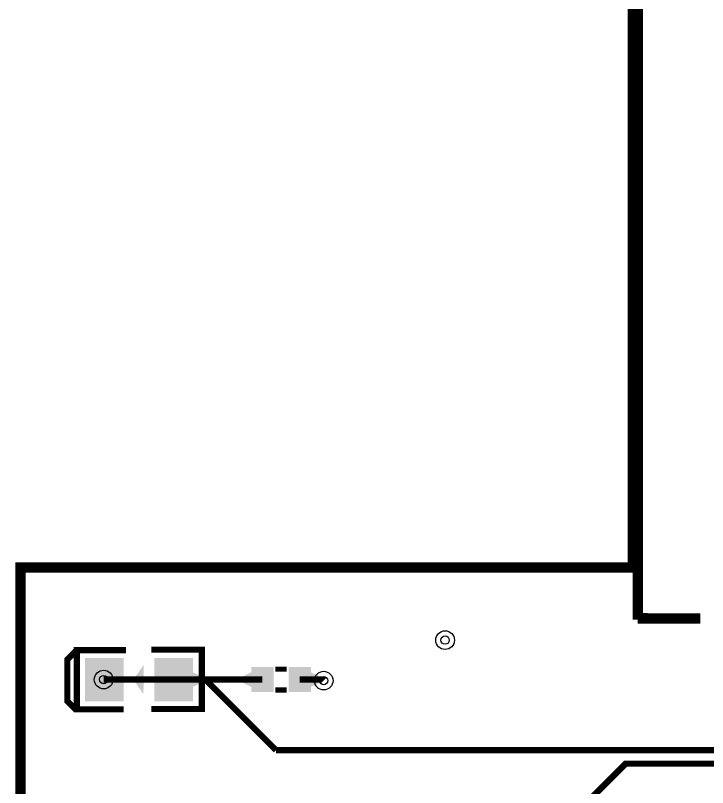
# Model space of a CAD drawing. Extents: x 295 to 3725, y 67 to 3582.
# Drawn here: x 395 to 1062, y 1203 to 1947 of the extents above; entities that cross this region are included whole.
import ezdxf

# ---------------------------------------------------------------- set-up
doc = ezdxf.new("R2010")
doc.units = 9
for name, color, linetype, true_color in [('BoardOutLine', 7, 'Continuous', 0xff00ff), ('BottomLayer', 7, 'Continuous', 0x0000ff), ('Document', 7, 'Continuous', 0xffffff), ('Hole', 7, 'Continuous', 0x222222), ('Multi-Layer', 7, 'Continuous', 0xc0c0c0), ('TopLayer', 7, 'Continuous', 0xff0000), ('TopPasteMaskLayer', 7, 'Continuous', 0x808080), ('TopSilkLayer', 7, 'Continuous', 0xffcc00), ('TopSolderMaskLayer', 7, 'Continuous', 0x800080)]:
    doc.layers.add(name, color=color, linetype=linetype, true_color=true_color)

msp = doc.modelspace()

# ---------------------------------------------------------------- hatches: boundary and pattern name
at = {"layer": 'BottomLayer'}
msp.add_hatch(color=256, dxfattribs=at).paths.add_polyline_path([(485.95290000000386, 1300.249499999998), (485.95290000000386, 1313.749499999998), (492.2528999999995, 1309.999499999998), (492.2528999999995, 1303.999499999998)])
at = {"layer": 'TopLayer'}
for points in [[(462.8240000000005, 1287.3150000000023), (462.8240000000005, 1326.685000000005), (498.2540000000008, 1326.685000000005), (498.2540000000008, 1287.3150000000023)], [(529.752999999997, 1287.3150000000023), (529.752999999997, 1326.685000000005), (565.1830000000045, 1326.685000000005), (565.1830000000045, 1287.3150000000023)], [(623.1599999999962, 1318.002999999997), (642.8450000000012, 1318.002999999997), (642.8450000000012, 1296.002999999997), (623.1599999999962, 1296.002999999997)], [(659.1600000000035, 1318.002999999997), (678.8450000000012, 1318.002999999997), (678.8450000000012, 1296.002999999997), (659.1600000000035, 1296.002999999997)], [(565.183100000002, 1314.4995000000054), (565.183100000002, 1299.4995000000054), (574.183100000002, 1303.999499999998), (574.183100000002, 1309.999499999998)], [(623.1592000000019, 1299.4995000000054), (623.1592000000019, 1314.4995000000054), (614.1592000000019, 1309.999499999998), (614.1592000000019, 1303.999499999998)], [(678.8452000000034, 1314.4995000000054), (678.8452000000034, 1299.4995000000054), (687.8452000000034, 1303.999499999998), (687.8452000000034, 1309.999499999998)], [(686.6165000000037, 1313.2137000000002), (685.516300000003, 1299.758600000001), (679.5420000000013, 1303.999499999998), (680.0325999999986, 1309.999499999998)]]:
    msp.add_hatch(color=256, dxfattribs=at).paths.add_polyline_path(points)
at = {"layer": 'TopPasteMaskLayer'}
for points in [[(462.8240000000005, 1287.3150000000023), (462.8240000000005, 1326.685000000005), (498.2540000000008, 1326.685000000005), (498.2540000000008, 1287.3150000000023)], [(529.752999999997, 1287.3150000000023), (529.752999999997, 1326.685000000005), (565.1830000000045, 1326.685000000005), (565.1830000000045, 1287.3150000000023)], [(623.1599999999962, 1318.002999999997), (642.8450000000012, 1318.002999999997), (642.8450000000012, 1296.002999999997), (623.1599999999962, 1296.002999999997)], [(659.1600000000035, 1318.002999999997), (678.8450000000012, 1318.002999999997), (678.8450000000012, 1296.002999999997), (659.1600000000035, 1296.002999999997)]]:
    msp.add_hatch(color=256, dxfattribs=at).paths.add_polyline_path(points)
at = {"layer": 'TopSilkLayer'}
msp.add_hatch(color=256, dxfattribs=at).paths.add_polyline_path([(518.3309999999983, 1292.8270000000048), (518.726999999999, 1321.1699999999983), (508.4910000000018, 1306.997000000003)])
at = {"layer": 'TopSolderMaskLayer'}
for points in [[(461.92402540005423, 1286.2037948066572), (461.92402540005423, 1327.7962051933428), (499.1538729997483, 1327.7962051933428), (499.1538729997483, 1286.2037948066572)], [(528.8529745999476, 1286.2037948066572), (528.8529745999476, 1327.7962051933428), (566.082822199649, 1327.7962051933428), (566.082822199649, 1286.2037948066572)], [(622.1602540005042, 1319.00327272727), (643.8452540005092, 1319.00327272727), (643.8452540005092, 1295.00327272727), (622.1602540005042, 1295.00327272727)], [(658.1602540005115, 1319.00327272727), (679.8452540005092, 1319.00327272727), (679.8452540005092, 1295.00327272727), (658.1602540005115, 1295.00327272727)]]:
    msp.add_hatch(color=256, dxfattribs=at).paths.add_polyline_path(points)

# ---------------------------------------------------------------- linework, layer by layer
at = {"layer": 'BoardOutLine', "const_width": 10}
msp.add_lwpolyline([(400, 3480), (400, 2275), (990, 2275), (990, 1415), (400, 1415), (400, 215), (400, 210), (3670, 210), (3670, 3480), (400, 3480)], close=True, dxfattribs=at)
at = {"layer": 'BottomLayer', "const_width": 6}
for points in [[(2657, 1871), (2527, 1741), (2307, 1741), (2206, 1640), (2206, 1548), (2067, 1409), (1763, 1409), (1593, 1239), (646, 1239)], [(2648, 1838), (2536, 1726), (2314, 1726), (2224, 1636), (2224, 1542), (2077, 1395), (1773, 1395), (1604, 1226), (983, 1226), (857, 1100), (857, 903), (864, 896), (864, 552), (809, 497), (725, 497), (674, 446), (674, 415), (571, 312), (470, 312)], [(646, 1239), (578, 1307), (480, 1307)]]:
    msp.add_lwpolyline(points, dxfattribs=at)
at = {"layer": 'Document', "const_width": 5}
for points in [[(645.5, 1317.0010000000038), (656.5, 1317.0010000000038)], [(645.5, 1296.9990000000034), (656.5, 1296.9990000000034)]]:
    msp.add_lwpolyline(points, dxfattribs=at)
at = {"layer": 'Hole'}
for centre in [(809, 1345), (480, 1307), (692, 1306)]:
    msp.add_circle(centre, 4, dxfattribs=at)
at = {"layer": 'Multi-Layer'}
for centre in [(809, 1345), (480, 1307), (692, 1306)]:
    msp.add_circle(centre, 9, dxfattribs=at)
at = {"layer": 'TopLayer', "const_width": 6}
for points in [[(633, 1307), (547.5, 1307)], [(692, 1306), (691, 1307), (669, 1307)]]:
    msp.add_lwpolyline(points, dxfattribs=at)
at = {"layer": 'TopSilkLayer'}
for points, const_width in [([(994.7209999999977, 2325.322), (994.7209999999977, 1364.6920000000027)], 10), ([(994.458000000006, 1366.0080000000016), (1055.0149999999994, 1365.7450000000026)], 10), ([(525.8110000000015, 1335.739999999998), (574.6300000000047, 1335.739999999998), (574.6300000000047, 1278.6540000000023), (525.8110000000015, 1278.6540000000023)], 5.906000000000001), ([(454.1580000000031, 1278.260000000002), (452.9759999999951, 1278.260000000002), (445.10199999999895, 1286.1340000000055), (445.10199999999895, 1326.2909999999974), (446.28399999999965, 1327.4719999999943), (454.1580000000031, 1335.3459999999977)], 5.906000000000001), ([(499.43299999999726, 1278.260000000002), (454.1580000000031, 1278.260000000002), (454.1580000000031, 1335.3459999999977), (501.40200000000186, 1335.3459999999977)], 5.906000000000001)]:
    msp.add_lwpolyline(points, dxfattribs=dict(at, const_width=const_width))

doc.saveas('drawing.dxf')
